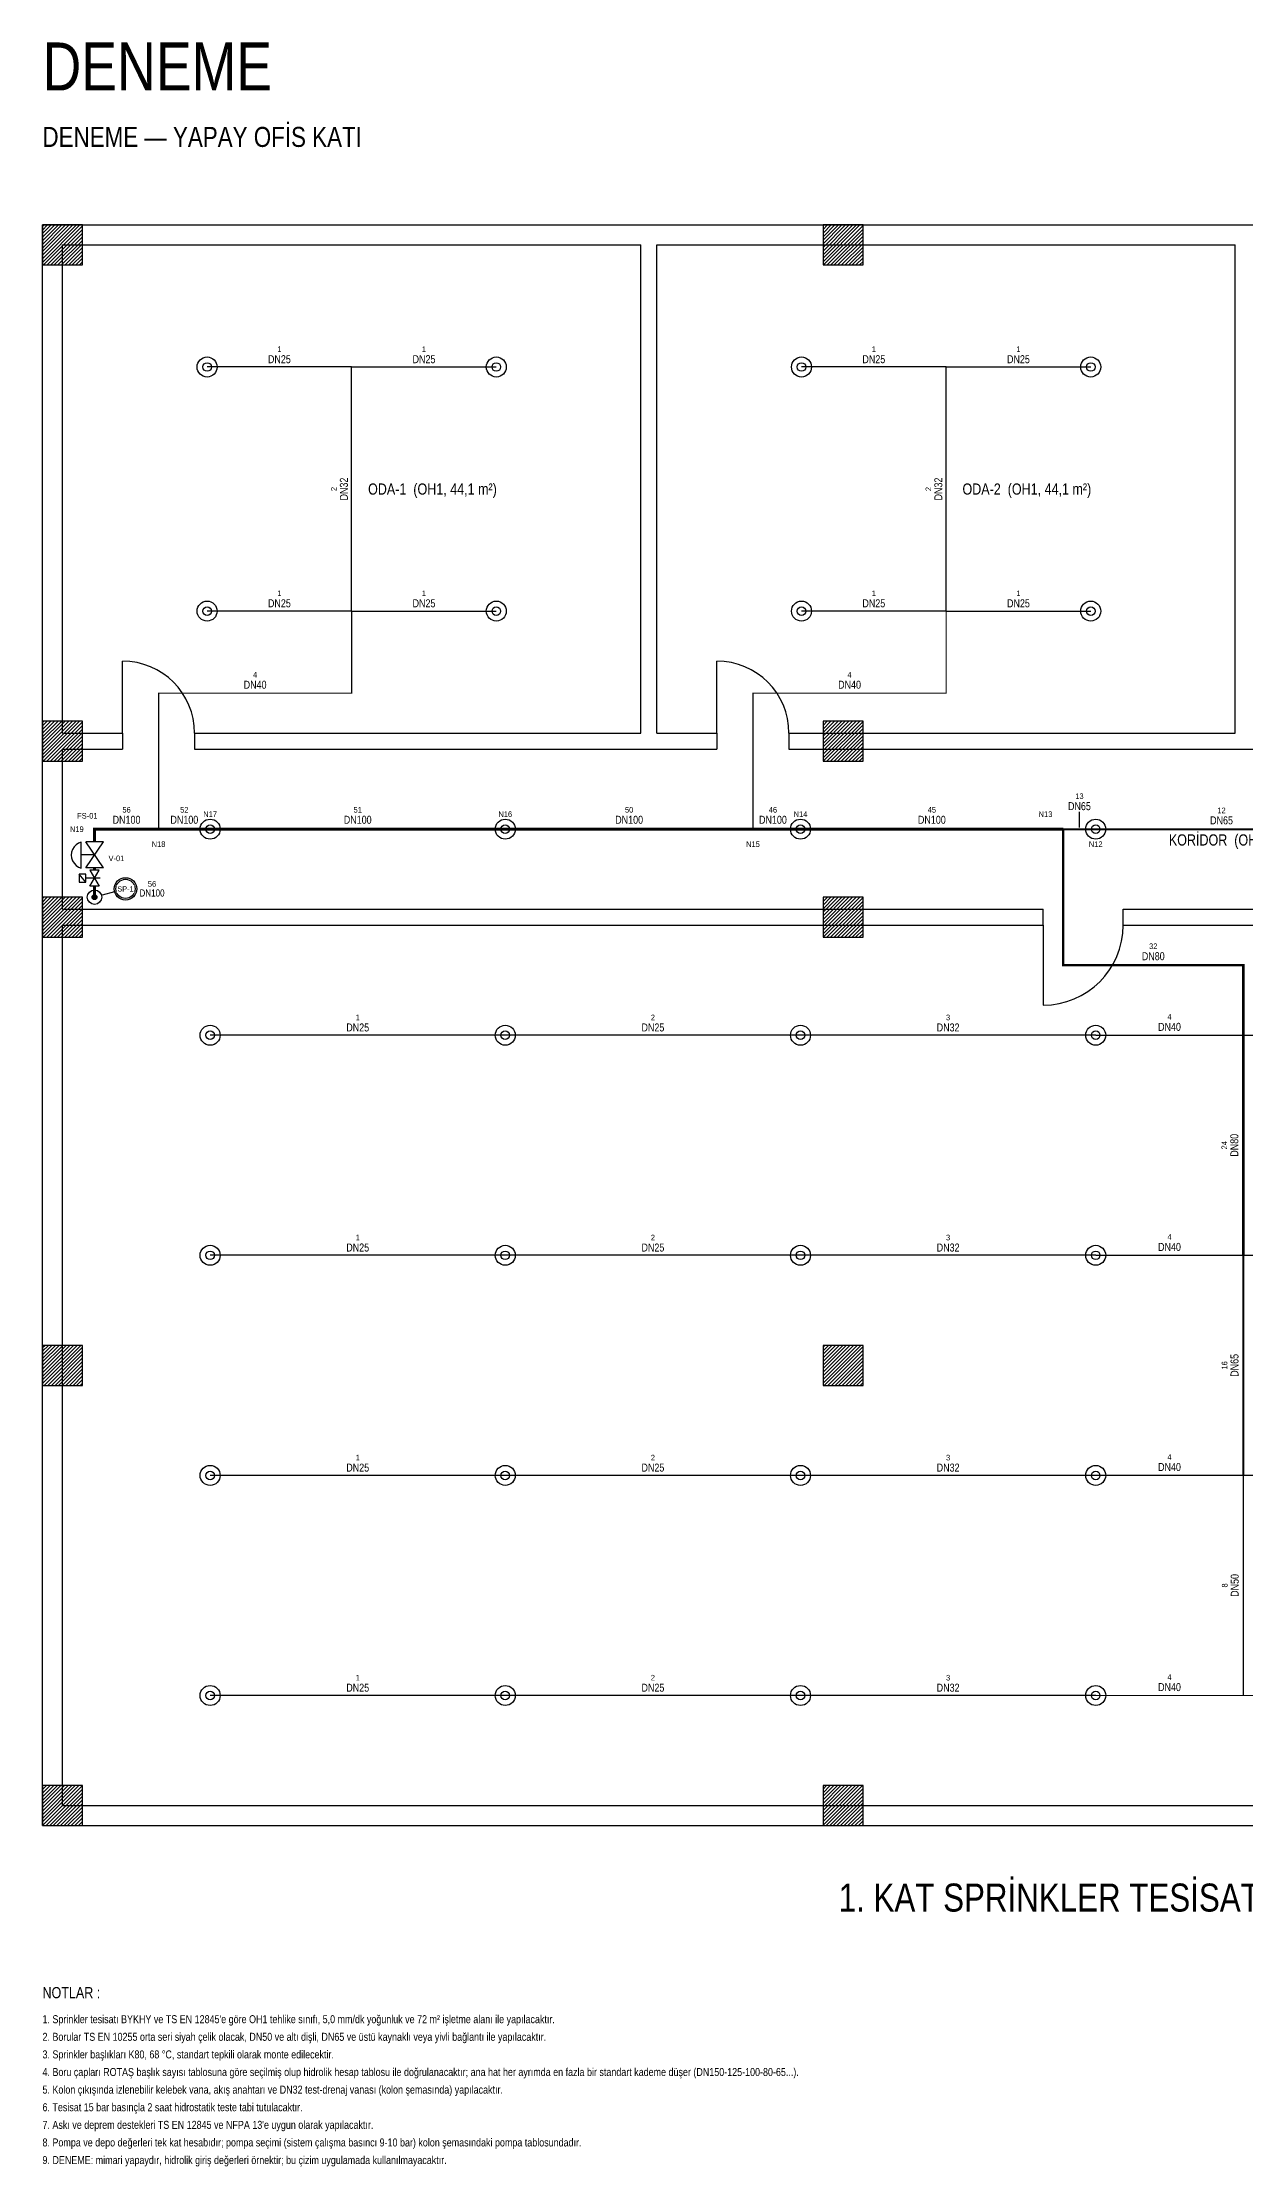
# Model space of a CAD drawing. Header units: centimetres. Extents: x 0 to 5680, y -426 to 2228.
# Drawn here: x 0 to 1503, y -426 to 2228 of the extents above; entities that cross this region are included whole.
import ezdxf
from ezdxf.enums import TextEntityAlignment as Align

# ---------------------------------------------------------------- set-up
doc = ezdxf.new("R2010")
doc.units = ezdxf.units.CM
for name, color, linetype in [('ROTAS-MIMARI-DUVAR', 8, 'Continuous'), ('ROTAS-MIMARI-KAPI', 8, 'Continuous'), ('ROTAS-MIMARI-KOLON', 8, 'Continuous'), ('ROTAS-MIMARI-KOLON-TARAMA', 9, 'Continuous'), ('ROTAS-MIMARI-MAHAL', 7, 'Continuous'), ('ROTAS-YANGIN-BASLIK', 7, 'Continuous'), ('ROTAS-YANGIN-DUGUM', 3, 'Continuous'), ('ROTAS-YANGIN-KOLON', 6, 'Continuous'), ('ROTAS-YANGIN-NOT', 1, 'Continuous'), ('ROTAS-YANGIN-SPR-BORU', 140, 'Continuous'), ('ROTAS-YANGIN-SPR-CAP', 141, 'Continuous'), ('ROTAS-YANGIN-SPRINKLER', 15, 'Continuous'), ('ROTAS-YANGIN-VANA', 1, 'Continuous')]:
    doc.layers.add(name, color=color, linetype=linetype)
doc.styles.add('ROTAS', font='arial.ttf')

# ---------------------------------------------------------------- blocks, each defined once
blk = doc.blocks.new('ROTAS-SPR-SARKIK')
for radius in [12.5, 5.37]:
    blk.add_circle((0, 0), radius)
blk = doc.blocks.new('ROTAS-SMB-IZLENEBILIR-KELEBEK')
for p, q in [((-5, 11), (5, 19)), ((0, 7), (0, 11)), ((0, -7), (0, 7))]:
    blk.add_line(p, q)
for points in [[(-10, -6), (-10, 6), (0, 0)], [(-5, 11), (5, 11), (5, 19), (-5, 19)], [(10, -6), (10, 6), (0, 0)]]:
    blk.add_lwpolyline(points, close=True)
blk = doc.blocks.new('ROTAS-AKIS-ANAHTARI')
for p, q in [((-16.3, 16.7), (16.2, 16.7)), ((-16.2, -11), (-16.2, 11)), ((-16.2, 11), (16.3, -11)), ((-16.2, -11), (16.3, 11)), ((0.1, 0), (0.1, 16.7)), ((16.3, -11), (16.3, 11))]:
    blk.add_line(p, q)
blk.add_lwpolyline([(16.2, 16.7), (14.8, 20.1), (12.8, 23.1), (10.1, 25.6), (7, 27.5), (3.5, 28.6), (-0.1, 29), (-3.7, 28.6), (-7.2, 27.5), (-10.3, 25.6), (-12.9, 23.1), (-15, 20.1), (-16.3, 16.7)])
blk = doc.blocks.new('ROTAS-SPR-KOLON')
blk.add_hatch(color=7).paths.add_polyline_path([(3, 0), (2.8, 1.1), (2.1, 2.1), (1.1, 2.8), (0, 3), (-1.1, 2.8), (-2.1, 2.1), (-2.8, 1.1), (-3, 0), (-2.8, -1.1), (-2.1, -2.1), (-1.1, -2.8), (0, -3), (1.1, -2.8), (2.1, -2.1), (2.8, -1.1)])
for radius in [9, 3]:
    blk.add_circle((0, 0), radius)

msp = doc.modelspace()

# ---------------------------------------------------------------- hatches: boundary and pattern name
at = {"layer": 'ROTAS-MIMARI-KOLON-TARAMA'}
h = msp.add_hatch(dxfattribs=at)
h.set_pattern_fill('ANSI31')
h.paths.add_polyline_path([(0, 1950), (50, 1950), (50, 2000), (0, 2000)])
h = msp.add_hatch(dxfattribs=at)
h.set_pattern_fill('ANSI31')
h.paths.add_polyline_path([(975, 1950), (1025, 1950), (1025, 2000), (975, 2000)])
h = msp.add_hatch(dxfattribs=at)
h.set_pattern_fill('ANSI31')
h.paths.add_polyline_path([(0, 1330), (50, 1330), (50, 1380), (0, 1380)])
h = msp.add_hatch(dxfattribs=at)
h.set_pattern_fill('ANSI31')
h.paths.add_polyline_path([(975, 1330), (1025, 1330), (1025, 1380), (975, 1380)])
h = msp.add_hatch(dxfattribs=at)
h.set_pattern_fill('ANSI31')
h.paths.add_polyline_path([(0, 1110), (50, 1110), (50, 1160), (0, 1160)])
h = msp.add_hatch(dxfattribs=at)
h.set_pattern_fill('ANSI31')
h.paths.add_polyline_path([(975, 1110), (1025, 1110), (1025, 1160), (975, 1160)])
h = msp.add_hatch(dxfattribs=at)
h.set_pattern_fill('ANSI31')
h.paths.add_polyline_path([(0, 550), (50, 550), (50, 600), (0, 600)])
h = msp.add_hatch(dxfattribs=at)
h.set_pattern_fill('ANSI31')
h.paths.add_polyline_path([(975, 550), (1025, 550), (1025, 600), (975, 600)])
h = msp.add_hatch(dxfattribs=at)
h.set_pattern_fill('ANSI31')
h.paths.add_polyline_path([(0, 0), (50, 0), (50, 50), (0, 50)])
h = msp.add_hatch(dxfattribs=at)
h.set_pattern_fill('ANSI31')
h.paths.add_polyline_path([(975, 0), (1025, 0), (1025, 50), (975, 50)])

# ---------------------------------------------------------------- linework, layer by layer
at = {"layer": 'ROTAS-MIMARI-DUVAR'}
for p, q in [((0, 2000), (3000, 2000)), ((0, 0), (0, 2000)), ((25, 1975), (747.5, 1975)), ((25, 1365), (25, 1975)), ((747.5, 1365), (747.5, 1975)), ((767.5, 1975), (1490, 1975)), ((767.5, 1365), (767.5, 1975)), ((1490, 1365), (1490, 1975)), ((25, 1365), (100, 1365)), ((190, 1365), (747.5, 1365)), ((767.5, 1365), (842.5, 1365)), ((932.5, 1365), (1490, 1365)), ((25, 1345), (100, 1345)), ((25, 1145), (25, 1345)), ((190, 1345), (842.5, 1345)), ((932.5, 1345), (1585, 1345)), ((25, 1145), (1250, 1145)), ((1350, 1145), (2975, 1145)), ((25, 1125), (1250, 1125)), ((25, 25), (25, 1125)), ((1350, 1125), (2975, 1125)), ((0, 0), (3000, 0)), ((25, 25), (2975, 25))]:
    msp.add_line(p, q, dxfattribs=at)
at = {"layer": 'ROTAS-MIMARI-KAPI'}
for p, q in [((100, 1365), (100, 1455)), ((842.5, 1365), (842.5, 1455)), ((100, 1365), (100, 1345)), ((190, 1365), (190, 1345)), ((842.5, 1365), (842.5, 1345)), ((932.5, 1365), (932.5, 1345)), ((1250, 1125), (1250, 1145)), ((1350, 1125), (1350, 1145)), ((1250, 1125), (1250, 1025))]:
    msp.add_line(p, q, dxfattribs=at)
for centre, radius, start, end in [((100, 1365), 90, 0, 90), ((842.5, 1365), 90, 0, 90), ((1250, 1125), 100, 270, 360)]:
    msp.add_arc(centre, radius, start, end, dxfattribs=at)
at = {"layer": 'ROTAS-MIMARI-KOLON'}
for points in [[(0, 1950), (50, 1950), (50, 2000), (0, 2000)], [(975, 1950), (1025, 1950), (1025, 2000), (975, 2000)], [(0, 1330), (50, 1330), (50, 1380), (0, 1380)], [(975, 1330), (1025, 1330), (1025, 1380), (975, 1380)], [(0, 1110), (50, 1110), (50, 1160), (0, 1160)], [(975, 1110), (1025, 1110), (1025, 1160), (975, 1160)], [(0, 550), (50, 550), (50, 600), (0, 600)], [(975, 550), (1025, 550), (1025, 600), (975, 600)], [(0, 0), (50, 0), (50, 50), (0, 50)], [(975, 0), (1025, 0), (1025, 50), (975, 50)]]:
    msp.add_lwpolyline(points, close=True, dxfattribs=at)
at = {"layer": 'ROTAS-YANGIN-KOLON'}
msp.add_line((90.114, 1166.729), (74.659, 1162.588), dxfattribs=at)
for radius in [14, 12]:
    msp.add_circle((103.637, 1170.353), radius, dxfattribs=at)
at = {"layer": 'ROTAS-YANGIN-SPR-BORU'}
for points in [[(386.2, 1822.5), (205.6, 1822.5)], [(386.2, 1517.5), (386.2, 1822.5)], [(386.2, 1822.5), (566.9, 1822.5)], [(1128.8, 1822.5), (948.1, 1822.5)], [(1128.8, 1517.5), (1128.8, 1822.5)], [(1128.8, 1822.5), (1309.4, 1822.5)], [(386.2, 1517.5), (205.6, 1517.5)], [(386.2, 1517.5), (566.9, 1517.5)], [(1128.8, 1517.5), (948.1, 1517.5)], [(1128.8, 1517.5), (1309.4, 1517.5)], [(578.1, 987.5), (209.4, 987.5)], [(946.9, 987.5), (578.1, 987.5)], [(1315.6, 987.5), (946.9, 987.5)], [(578.1, 712.5), (209.4, 712.5)], [(946.9, 712.5), (578.1, 712.5)], [(1315.6, 712.5), (946.9, 712.5)], [(578.1, 437.5), (209.4, 437.5)], [(946.9, 437.5), (578.1, 437.5)], [(1315.6, 437.5), (946.9, 437.5)], [(578.1, 162.5), (209.4, 162.5)], [(946.9, 162.5), (578.1, 162.5)], [(1315.6, 162.5), (946.9, 162.5)]]:
    msp.add_lwpolyline(points, dxfattribs=at)
for points, const_width in [([(145, 1245), (145, 1415), (386.2, 1415), (386.2, 1517.5)], 1.5), ([(887.5, 1245), (887.5, 1415), (1128.8, 1415), (1128.8, 1517.5)], 1.5), ([(65, 1229), (65, 1245), (145, 1245)], 4), ([(145, 1245), (209.4, 1245)], 4), ([(209.4, 1245), (578.1, 1245)], 4), ([(578.1, 1245), (887.5, 1245)], 4), ([(887.5, 1245), (946.9, 1245)], 4), ([(946.9, 1245), (1275, 1245)], 4), ([(1275, 1245), (1275, 1075), (1500, 1075), (1500, 987.5)], 3), ([(1275, 1245), (1315.6, 1245)], 2.5), ([(1315.6, 1245), (1630, 1245)], 2.5), ([(65, 1193.8), (65, 1196.4)], 4), ([(65, 1160), (65, 1173.8)], 4), ([(1500, 987.5), (1315.6, 987.5)], 1.5), ([(1500, 987.5), (1500, 712.5)], 3), ([(1500, 987.5), (1684.4, 987.5)], 1.5), ([(1500, 712.5), (1315.6, 712.5)], 1.5), ([(1500, 712.5), (1500, 437.5)], 2.5), ([(1500, 712.5), (1684.4, 712.5)], 1.5), ([(1500, 437.5), (1315.6, 437.5)], 1.5), ([(1500, 437.5), (1500, 162.5)], 2), ([(1500, 437.5), (1684.4, 437.5)], 1.5), ([(1500, 162.5), (1315.6, 162.5)], 1.5), ([(1500, 162.5), (1684.4, 162.5)], 1.5)]:
    msp.add_lwpolyline(points, dxfattribs=dict(at, const_width=const_width))
at = {"layer": 'ROTAS-YANGIN-SPR-CAP'}
msp.add_line((1295.3, 1247.25), (1295.3, 1267), dxfattribs=at)

# ---------------------------------------------------------------- block references
at = {"layer": 'ROTAS-YANGIN-KOLON'}
msp.add_blockref('ROTAS-SPR-KOLON', (65, 1160), dxfattribs=at)
at = {"layer": 'ROTAS-YANGIN-SPRINKLER'}
for p in [(205.6, 1822.5), (566.9, 1822.5), (948.1, 1822.5), (1309.4, 1822.5), (205.6, 1517.5), (566.9, 1517.5), (948.1, 1517.5), (1309.4, 1517.5), (209.4, 1245), (578.1, 1245), (946.9, 1245), (1315.6, 1245), (209.4, 987.5), (578.1, 987.5), (946.9, 987.5), (1315.6, 987.5), (209.4, 712.5), (578.1, 712.5), (946.9, 712.5), (1315.6, 712.5), (209.4, 437.5), (578.1, 437.5), (946.9, 437.5), (1315.6, 437.5), (209.4, 162.5), (578.1, 162.5), (946.9, 162.5), (1315.6, 162.5)]:
    msp.add_blockref('ROTAS-SPR-SARKIK', p, dxfattribs=at)
at = {"layer": 'ROTAS-YANGIN-VANA', "rotation": 90}
for name, p in [('ROTAS-AKIS-ANAHTARI', (65, 1212.7)), ('ROTAS-SMB-IZLENEBILIR-KELEBEK', (65, 1183.8))]:
    msp.add_blockref(name, p, dxfattribs=at)

# ---------------------------------------------------------------- texts
at = {"layer": 'ROTAS-YANGIN-BASLIK', "style": 'ROTAS', "width": 0.8}
for s, height, p in [('DENEME', 60, (0, 2150)), ('DENEME — YAPAY OFİS KATI', 25, (0, 2090))]:
    msp.add_text(s, height=height, dxfattribs=at).set_placement(p, align=Align.BOTTOM_LEFT)
msp.add_text('1. KAT SPRİNKLER TESİSATI PLANI.........ÖLÇEK: 1 / 50', height=35, dxfattribs=at).set_placement((1500, -90), align=Align.MIDDLE_CENTER)
at = {"layer": 'ROTAS-YANGIN-NOT', "style": 'ROTAS', "width": 0.8}
for s, height, p in [('NOTLAR :', 14, (0, -220)), ("1. Sprinkler tesisatı BYKHY ve TS EN 12845'e göre OH1 tehlike sınıfı, 5,0 mm/dk yoğunluk ve 72 m² işletme alanı ile yapılacaktır.", 10, (0, -250)), ('2. Borular TS EN 10255 orta seri siyah çelik olacak, DN50 ve altı dişli, DN65 ve üstü kaynaklı veya yivli bağlantı ile yapılacaktır.', 10, (0, -272)), ('3. Sprinkler başlıkları K80, 68 °C, standart tepkili olarak monte edilecektir.', 10, (0, -294)), ('4. Boru çapları ROTAŞ başlık sayısı tablosuna göre seçilmiş olup hidrolik hesap tablosu ile doğrulanacaktır; ana hat her ayrımda en fazla bir standart kademe düşer (DN150-125-100-80-65...).', 10, (0, -316)), ('5. Kolon çıkışında izlenebilir kelebek vana, akış anahtarı ve DN32 test-drenaj vanası (kolon şemasında) yapılacaktır.', 10, (0, -338)), ('6. Tesisat 15 bar basınçla 2 saat hidrostatik teste tabi tutulacaktır.', 10, (0, -360)), ("7. Askı ve deprem destekleri TS EN 12845 ve NFPA 13'e uygun olarak yapılacaktır.", 10, (0, -382)), ('8. Pompa ve depo değerleri tek kat hesabıdır; pompa seçimi (sistem çalışma basıncı 9-10 bar) kolon şemasındaki pompa tablosundadır.', 10, (0, -404)), ('9. DENEME: mimari yapaydır, hidrolik giriş değerleri örnektir; bu çizim uygulamada kullanılmayacaktır.', 10, (0, -426))]:
    msp.add_text(s, height=height, dxfattribs=at).set_placement(p, align=Align.BOTTOM_LEFT)

# ---------------------------------------------------------------- next in the draw order: wipeouts: each hides what was drawn before it
for points in [[(281.1, 1825.5), (310.7, 1825.5), (310.7, 1839), (281.1, 1839)], [(461.75, 1825.5), (491.35, 1825.5), (491.35, 1839), (461.75, 1839)], [(1023.65, 1825.5), (1053.25, 1825.5), (1053.25, 1839), (1023.65, 1839)], [(1204.3, 1825.5), (1233.9, 1825.5), (1233.9, 1839), (1204.3, 1839)], [(369.7, 1655.2), (383.2, 1655.2), (383.2, 1684.8), (369.7, 1684.8)], [(1112.3, 1655.2), (1125.8, 1655.2), (1125.8, 1684.8), (1112.3, 1684.8)], [(281.1, 1520.5), (310.7, 1520.5), (310.7, 1534), (281.1, 1534)], [(461.75, 1520.5), (491.35, 1520.5), (491.35, 1534), (461.75, 1534)], [(1023.65, 1520.5), (1053.25, 1520.5), (1053.25, 1534), (1023.65, 1534)], [(1204.3, 1520.5), (1233.9, 1520.5), (1233.9, 1534), (1204.3, 1534)], [(250.8, 1418.75), (280.4, 1418.75), (280.4, 1432.25), (250.8, 1432.25)], [(993.35, 1418.75), (1022.95, 1418.75), (1022.95, 1432.25), (993.35, 1432.25)], [(1280.5, 1267), (1310.1, 1267), (1310.1, 1280.5), (1280.5, 1280.5)], [(43.4, 1257), (68.6, 1257), (68.6, 1266.45), (43.4, 1266.45)], [(87, 1250), (123, 1250), (123, 1263.5), (87, 1263.5)], [(159.2, 1250), (195.2, 1250), (195.2, 1263.5), (159.2, 1263.5)], [(375.75, 1250), (411.75, 1250), (411.75, 1263.5), (375.75, 1263.5)], [(569.98, 1259), (586.22, 1259), (586.22, 1268.45), (569.98, 1268.45)], [(714.8, 1250), (750.8, 1250), (750.8, 1263.5), (714.8, 1263.5)], [(894.448, 1250), (930.448, 1250), (930.448, 1263.5), (894.448, 1263.5)], [(1092.95, 1250), (1128.95, 1250), (1128.95, 1263.5), (1092.95, 1263.5)], [(1244.76, 1259), (1261, 1259), (1261, 1268.45), (1244.76, 1268.45)], [(1458, 1249.25), (1487.6, 1249.25), (1487.6, 1262.75), (1458, 1262.75)], [(136.88, 1221.55), (153.12, 1221.55), (153.12, 1231), (136.88, 1231)], [(879.38, 1221.55), (895.62, 1221.55), (895.62, 1231), (879.38, 1231)], [(1307.48, 1221.55), (1323.72, 1221.55), (1323.72, 1231), (1307.48, 1231)], [(82, 1203.8), (102.72, 1203.8), (102.72, 1213.25), (82, 1213.25)], [(92.637, 1165.353), (114.637, 1165.353), (114.637, 1175.353), (92.637, 1175.353)], [(1372.7, 1079.5), (1402.3, 1079.5), (1402.3, 1093), (1372.7, 1093)], [(378.95, 990.5), (408.55, 990.5), (408.55, 1004), (378.95, 1004)], [(747.7, 990.5), (777.3, 990.5), (777.3, 1004), (747.7, 1004)], [(1116.45, 990.5), (1146.05, 990.5), (1146.05, 1004), (1116.45, 1004)], [(1393, 991.25), (1422.6, 991.25), (1422.6, 1004.75), (1393, 1004.75)], [(1482, 835.2), (1495.5, 835.2), (1495.5, 864.8), (1482, 864.8)], [(378.95, 715.5), (408.55, 715.5), (408.55, 729), (378.95, 729)], [(747.7, 715.5), (777.3, 715.5), (777.3, 729), (747.7, 729)], [(1116.45, 715.5), (1146.05, 715.5), (1146.05, 729), (1116.45, 729)], [(1393, 716.25), (1422.6, 716.25), (1422.6, 729.75), (1393, 729.75)], [(1482.25, 560.2), (1495.75, 560.2), (1495.75, 589.8), (1482.25, 589.8)], [(378.95, 440.5), (408.55, 440.5), (408.55, 454), (378.95, 454)], [(747.7, 440.5), (777.3, 440.5), (777.3, 454), (747.7, 454)], [(1116.45, 440.5), (1146.05, 440.5), (1146.05, 454), (1116.45, 454)], [(1393, 441.25), (1422.6, 441.25), (1422.6, 454.75), (1393, 454.75)], [(1482.5, 285.2), (1496, 285.2), (1496, 314.8), (1482.5, 314.8)], [(378.95, 165.5), (408.55, 165.5), (408.55, 179), (378.95, 179)], [(747.7, 165.5), (777.3, 165.5), (777.3, 179), (747.7, 179)], [(1116.45, 165.5), (1146.05, 165.5), (1146.05, 179), (1116.45, 179)], [(1393, 166.25), (1422.6, 166.25), (1422.6, 179.75), (1393, 179.75)]]:
    msp.add_wipeout(points)

# ---------------------------------------------------------------- next in the draw order: texts
at = {"layer": 'ROTAS-YANGIN-DUGUM', "style": 'ROTAS', "width": 0.8}
for s, p in [('N16', (578.1, 1263.725)), ('N13', (1252.88, 1263.725)), ('N18', (145, 1226.275)), ('N15', (887.5, 1226.275)), ('N12', (1315.6, 1226.275))]:
    msp.add_text(s, height=7, dxfattribs=at).set_placement(p, align=Align.MIDDLE_CENTER)
at = {"layer": 'ROTAS-YANGIN-KOLON', "style": 'ROTAS', "width": 0.8}
msp.add_text('SP-1', height=6.5, dxfattribs=at).set_placement((103.637, 1170.353), align=Align.MIDDLE_CENTER)
at = {"layer": 'ROTAS-YANGIN-SPR-CAP', "style": 'ROTAS', "width": 0.8}
for s, p in [('DN25', (295.9, 1832.25)), ('DN25', (476.55, 1832.25)), ('DN25', (1038.45, 1832.25)), ('DN25', (1219.1, 1832.25)), ('DN25', (295.9, 1527.25)), ('DN25', (476.55, 1527.25)), ('DN25', (1038.45, 1527.25)), ('DN25', (1219.1, 1527.25)), ('DN40', (265.6, 1425.5)), ('DN40', (1008.15, 1425.5)), ('DN65', (1295.3, 1273.75)), ('DN100', (105, 1256.75)), ('DN100', (177.2, 1256.75)), ('DN100', (393.75, 1256.75)), ('DN100', (732.8, 1256.75)), ('DN100', (912.448, 1256.75)), ('DN100', (1110.95, 1256.75)), ('DN65', (1472.8, 1256)), ('DN80', (1387.5, 1086.25)), ('DN25', (393.75, 997.25)), ('DN25', (762.5, 997.25)), ('DN32', (1131.25, 997.25)), ('DN40', (1407.8, 998)), ('DN25', (393.75, 722.25)), ('DN25', (762.5, 722.25)), ('DN32', (1131.25, 722.25)), ('DN40', (1407.8, 723)), ('DN25', (393.75, 447.25)), ('DN25', (762.5, 447.25)), ('DN32', (1131.25, 447.25)), ('DN40', (1407.8, 448)), ('DN25', (393.75, 172.25)), ('DN25', (762.5, 172.25)), ('DN32', (1131.25, 172.25)), ('DN40', (1407.8, 173))]:
    msp.add_text(s, height=10, dxfattribs=at).set_placement(p, align=Align.MIDDLE_CENTER)
for s, p in [('DN32', (376.45, 1670)), ('DN32', (1119.05, 1670)), ('DN80', (1488.75, 850)), ('DN65', (1489, 575)), ('DN50', (1489.25, 300))]:
    msp.add_text(s, height=10, rotation=90, dxfattribs=at).set_placement(p, align=Align.MIDDLE_CENTER)
at = {"layer": 'ROTAS-YANGIN-VANA', "style": 'ROTAS', "width": 0.8}
for s, p in [('FS-01', (56, 1261.725)), ('V-01', (92.36, 1208.525))]:
    msp.add_text(s, height=7, dxfattribs=at).set_placement(p, align=Align.MIDDLE_CENTER)

# ---------------------------------------------------------------- next in the draw order: wipeouts: each hides what was drawn before it
for points in [[(292.26, 1840), (299.54, 1840), (299.54, 1849.45), (292.26, 1849.45)], [(472.91, 1840), (480.19, 1840), (480.19, 1849.45), (472.91, 1849.45)], [(1034.81, 1840), (1042.09, 1840), (1042.09, 1849.45), (1034.81, 1849.45)], [(1215.46, 1840), (1222.74, 1840), (1222.74, 1849.45), (1215.46, 1849.45)], [(359.25, 1666.36), (368.7, 1666.36), (368.7, 1673.64), (359.25, 1673.64)], [(390.25, 1660.55), (584.01, 1660.55), (584.01, 1679.45), (390.25, 1679.45)], [(1101.85, 1666.36), (1111.3, 1666.36), (1111.3, 1673.64), (1101.85, 1673.64)], [(1132.75, 1660.55), (1326.51, 1660.55), (1326.51, 1679.45), (1132.75, 1679.45)], [(292.26, 1535), (299.54, 1535), (299.54, 1544.45), (292.26, 1544.45)], [(472.91, 1535), (480.19, 1535), (480.19, 1544.45), (472.91, 1544.45)], [(1034.81, 1535), (1042.09, 1535), (1042.09, 1544.45), (1034.81, 1544.45)], [(1215.46, 1535), (1222.74, 1535), (1222.74, 1544.45), (1215.46, 1544.45)], [(261.96, 1433.25), (269.24, 1433.25), (269.24, 1442.7), (261.96, 1442.7)], [(1004.51, 1433.25), (1011.79, 1433.25), (1011.79, 1442.7), (1004.51, 1442.7)], [(1289.42, 1281.5), (1301.18, 1281.5), (1301.18, 1290.95), (1289.42, 1290.95)], [(34.76, 1240.275), (51, 1240.275), (51, 1249.725), (34.76, 1249.725)], [(99.12, 1264.5), (110.88, 1264.5), (110.88, 1273.95), (99.12, 1273.95)], [(171.32, 1264.5), (183.08, 1264.5), (183.08, 1273.95), (171.32, 1273.95)], [(201.28, 1259), (217.52, 1259), (217.52, 1268.45), (201.28, 1268.45)], [(387.87, 1264.5), (399.63, 1264.5), (399.63, 1273.95), (387.87, 1273.95)], [(726.92, 1264.5), (738.68, 1264.5), (738.68, 1273.95), (726.92, 1273.95)], [(906.568, 1264.5), (918.328, 1264.5), (918.328, 1273.95), (906.568, 1273.95)], [(938.78, 1259), (955.02, 1259), (955.02, 1268.45), (938.78, 1268.45)], [(1105.07, 1264.5), (1116.83, 1264.5), (1116.83, 1273.95), (1105.07, 1273.95)], [(1466.92, 1263.75), (1478.68, 1263.75), (1478.68, 1273.2), (1466.92, 1273.2)], [(1394.16, 1222.1), (1605.84, 1222.1), (1605.84, 1241), (1394.16, 1241)], [(120.637, 1159.203), (153.037, 1159.203), (153.037, 1171.353), (120.637, 1171.353)], [(1381.62, 1094), (1393.38, 1094), (1393.38, 1103.45), (1381.62, 1103.45)], [(390.11, 1005), (397.39, 1005), (397.39, 1014.45), (390.11, 1014.45)], [(758.86, 1005), (766.14, 1005), (766.14, 1014.45), (758.86, 1014.45)], [(1127.61, 1005), (1134.89, 1005), (1134.89, 1014.45), (1127.61, 1014.45)], [(1404.16, 1005.75), (1411.44, 1005.75), (1411.44, 1015.2), (1404.16, 1015.2)], [(1471.55, 844.12), (1481, 844.12), (1481, 855.88), (1471.55, 855.88)], [(390.11, 730), (397.39, 730), (397.39, 739.45), (390.11, 739.45)], [(758.86, 730), (766.14, 730), (766.14, 739.45), (758.86, 739.45)], [(1127.61, 730), (1134.89, 730), (1134.89, 739.45), (1127.61, 739.45)], [(1404.16, 730.75), (1411.44, 730.75), (1411.44, 740.2), (1404.16, 740.2)], [(1471.8, 569.12), (1481.25, 569.12), (1481.25, 580.88), (1471.8, 580.88)], [(390.11, 455), (397.39, 455), (397.39, 464.45), (390.11, 464.45)], [(758.86, 455), (766.14, 455), (766.14, 464.45), (758.86, 464.45)], [(1127.61, 455), (1134.89, 455), (1134.89, 464.45), (1127.61, 464.45)], [(1404.16, 455.75), (1411.44, 455.75), (1411.44, 465.2), (1404.16, 465.2)], [(1472.05, 296.36), (1481.5, 296.36), (1481.5, 303.64), (1472.05, 303.64)], [(390.11, 180), (397.39, 180), (397.39, 189.45), (390.11, 189.45)], [(758.86, 180), (766.14, 180), (766.14, 189.45), (758.86, 189.45)], [(1127.61, 180), (1134.89, 180), (1134.89, 189.45), (1127.61, 189.45)], [(1404.16, 180.75), (1411.44, 180.75), (1411.44, 190.2), (1404.16, 190.2)]]:
    msp.add_wipeout(points)

# ---------------------------------------------------------------- next in the draw order: texts
at = {"layer": 'ROTAS-MIMARI-MAHAL', "style": 'ROTAS', "width": 0.8}
for s, p in [('ODA-1  (OH1, 44,1 m²)', (487.13, 1670)), ('ODA-2  (OH1, 44,1 m²)', (1229.63, 1670)), ('KORİDOR  (OH1, 59,0 m²)', (1500, 1231.55))]:
    msp.add_text(s, height=14, dxfattribs=at).set_placement(p, align=Align.MIDDLE_CENTER)
at = {"layer": 'ROTAS-YANGIN-DUGUM', "style": 'ROTAS', "width": 0.8}
for s, p in [('N19', (42.88, 1245)), ('N17', (209.4, 1263.725)), ('N14', (946.9, 1263.725))]:
    msp.add_text(s, height=7, dxfattribs=at).set_placement(p, align=Align.MIDDLE_CENTER)
at = {"layer": 'ROTAS-YANGIN-SPR-CAP', "style": 'ROTAS', "width": 0.8}
for s, height, p in [('1', 7, (295.9, 1844.725)), ('1', 7, (476.55, 1844.725)), ('1', 7, (1038.45, 1844.725)), ('1', 7, (1219.1, 1844.725)), ('1', 7, (295.9, 1539.725)), ('1', 7, (476.55, 1539.725)), ('1', 7, (1038.45, 1539.725)), ('1', 7, (1219.1, 1539.725)), ('4', 7, (265.6, 1437.975)), ('4', 7, (1008.15, 1437.975)), ('13', 7, (1295.3, 1286.225)), ('56', 7, (105, 1269.225)), ('52', 7, (177.2, 1269.225)), ('51', 7, (393.75, 1269.225)), ('50', 7, (732.8, 1269.225)), ('46', 7, (912.448, 1269.225)), ('45', 7, (1110.95, 1269.225)), ('12', 7, (1472.8, 1268.475)), ('DN100', 9, (136.837, 1165.278)), ('32', 7, (1387.5, 1098.725)), ('1', 7, (393.75, 1009.725)), ('2', 7, (762.5, 1009.725)), ('3', 7, (1131.25, 1009.725)), ('4', 7, (1407.8, 1010.475)), ('1', 7, (393.75, 734.725)), ('2', 7, (762.5, 734.725)), ('3', 7, (1131.25, 734.725)), ('4', 7, (1407.8, 735.475)), ('1', 7, (393.75, 459.725)), ('2', 7, (762.5, 459.725)), ('3', 7, (1131.25, 459.725)), ('4', 7, (1407.8, 460.475)), ('1', 7, (393.75, 184.725)), ('2', 7, (762.5, 184.725)), ('3', 7, (1131.25, 184.725)), ('4', 7, (1407.8, 185.475))]:
    msp.add_text(s, height=height, dxfattribs=at).set_placement(p, align=Align.MIDDLE_CENTER)
for s, p in [('2', (363.975, 1670)), ('2', (1106.575, 1670)), ('24', (1476.275, 850)), ('16', (1476.525, 575)), ('8', (1476.775, 300))]:
    msp.add_text(s, height=7, rotation=90, dxfattribs=at).set_placement(p, align=Align.MIDDLE_CENTER)

# ---------------------------------------------------------------- next in the draw order: wipeouts: each hides what was drawn before it
msp.add_wipeout([(130.957, 1171.853), (142.717, 1171.853), (142.717, 1181.303), (130.957, 1181.303)])

# ---------------------------------------------------------------- next in the draw order: texts
msp.add_text('56', height=7, dxfattribs=at).set_placement((136.837, 1176.578), align=Align.MIDDLE_CENTER)

doc.saveas('drawing.dxf')
